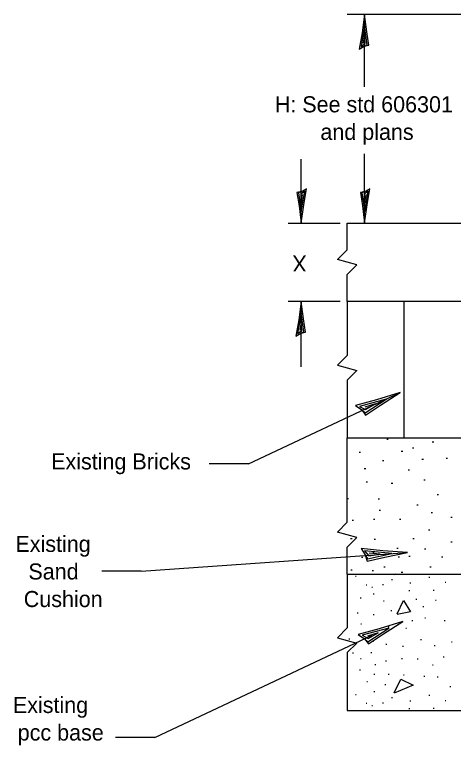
# Model space of a CAD drawing. Extents: x 0 to 2.83, y 0 to 1.83.
# Drawn here: x 0.55 to 0.868, y 0.87 to 1.4 of the extents above; entities that cross this region are included whole.
import ezdxf

# ---------------------------------------------------------------- set-up
doc = ezdxf.new("R2010")
doc.units = 0
doc.layers.add('RD_Pr_Roadway_Notes', color=7, linetype='Continuous')
doc.layers.add('SH_General_Details', color=7, linetype='Continuous')

msp = doc.modelspace()

# ---------------------------------------------------------------- linework, layer by layer
at = {"layer": 'RD_Pr_Roadway_Notes'}
for p, q in [((0.99306, 1.39987), (0.79108, 1.39987)), ((0.80374, 1.34738), (0.80374, 1.39987)), ((0.75775, 1.24852), (0.75775, 1.29496)), ((0.80374, 1.24852), (0.80374, 1.29884)), ((0.74826, 1.24852), (0.78607, 1.24852)), ((0.78607, 1.19157), (0.74826, 1.19157)), ((0.75775, 1.14421), (0.75775, 1.19157)), ((0.71944, 1.07382), (0.82949, 1.12557)), ((0.71944, 1.07382), (0.69096, 1.07382)), ((0.64154, 0.99585), (0.83473, 1.00952)), ((0.64154, 0.99585), (0.61307, 0.99585)), ((0.65146, 0.87535), (0.80926, 0.94956)), ((0.65146, 0.87535), (0.62298, 0.87535))]:
    msp.add_line(p, q, dxfattribs=at)
for points in [[(0.80341, 1.37692), (0.80683, 1.37769), (0.80536, 1.38739), (0.80374, 1.39987), (0.80191, 1.38655), (0.79986, 1.37487), (0.80341, 1.37692), (0.80567, 1.37794), (0.80372, 1.39149), (0.80112, 1.37668), (0.80404, 1.37887), (0.80364, 1.38509), (0.80274, 1.3791)], [(0.75809, 1.27148), (0.75466, 1.27071), (0.75614, 1.261), (0.75775, 1.24852), (0.75958, 1.26185), (0.76163, 1.27352), (0.75809, 1.27148), (0.75582, 1.27045), (0.75777, 1.25691), (0.76037, 1.27171), (0.75746, 1.26953), (0.75785, 1.26331), (0.75876, 1.26929)], [(0.80408, 1.27148), (0.80065, 1.27071), (0.80213, 1.261), (0.80374, 1.24852), (0.80557, 1.26185), (0.80762, 1.27352), (0.80408, 1.27148), (0.80181, 1.27045), (0.80376, 1.25691), (0.80636, 1.27171), (0.80345, 1.26953), (0.80384, 1.26331), (0.80475, 1.26929)], [(0.75742, 1.16861), (0.76084, 1.16938), (0.75937, 1.17909), (0.75775, 1.19157), (0.75592, 1.17824), (0.75387, 1.16657), (0.75742, 1.16861), (0.75968, 1.16964), (0.75773, 1.18318), (0.75513, 1.16838), (0.75805, 1.17056), (0.75765, 1.17678), (0.75675, 1.1708)], [(0.8016, 1.11295), (0.80447, 1.10925), (0.81535, 1.11654), (0.82949, 1.12557), (0.81237, 1.12022), (0.79712, 1.11607), (0.8016, 1.11295), (0.80412, 1.1108), (0.81936, 1.12084), (0.80002, 1.11557), (0.80431, 1.11329), (0.81159, 1.1173), (0.80386, 1.115)], [(0.80417, 1.0078), (0.80551, 1.00332), (0.81828, 1.0062), (0.83473, 1.00952), (0.81683, 1.0107), (0.80111, 1.01233), (0.80417, 1.0078), (0.80574, 1.00489), (0.82358, 1.00876), (0.80364, 1.01082), (0.80682, 1.00715), (0.81506, 1.00826), (0.80701, 1.0089)], [(0.80356, 0.9468), (0.80643, 0.94311), (0.8173, 0.9504), (0.83144, 0.95943), (0.81433, 0.95407), (0.79908, 0.94992), (0.80356, 0.9468), (0.80608, 0.94465), (0.82132, 0.95469), (0.80198, 0.94943), (0.80627, 0.94715), (0.81355, 0.95116), (0.80581, 0.94885)]]:
    msp.add_lwpolyline(points, dxfattribs=at)
at = {"layer": 'SH_General_Details'}
for p, q in [((0.79108, 1.24852), (0.99886, 1.24852)), ((0.79108, 1.22918), (0.79108, 1.24852)), ((0.79108, 1.19157), (0.79108, 1.21125)), ((2.37312, 1.19157), (0.79108, 1.19157)), ((0.79108, 1.19157), (0.79108, 1.15252)), ((0.83231, 1.09269), (0.83231, 1.19157)), ((0.79108, 1.13459), (0.79108, 1.09269)), ((0.79108, 1.09269), (2.37312, 1.09269)), ((0.79108, 1.03142), (0.79108, 1.09269)), ((0.81974, 1.09165), (0.82074, 1.09165)), ((0.85283, 1.0899), (0.85383, 1.0899)), ((0.79974, 1.08232), (0.80074, 1.08232)), ((0.83033, 1.08298), (0.83133, 1.08298)), ((0.83849, 1.08557), (0.83949, 1.08557)), ((0.84533, 1.07715), (0.84633, 1.07715)), ((0.86291, 1.07807), (0.86391, 1.07807)), ((0.81674, 1.07632), (0.81774, 1.07632)), ((0.80349, 1.0704), (0.80449, 1.0704)), ((0.83524, 1.06948), (0.83624, 1.06948)), ((0.80474, 1.0609), (0.80574, 1.0609)), ((0.84674, 1.06223), (0.84774, 1.06223)), ((0.82308, 1.05982), (0.82408, 1.05982)), ((0.85641, 1.05157), (0.85741, 1.05157)), ((0.79108, 1.04873), (0.79208, 1.04873)), ((0.81358, 1.04848), (0.81458, 1.04848)), ((0.81424, 1.04023), (0.81524, 1.04023)), ((0.84149, 1.04398), (0.84249, 1.04398)), ((0.85191, 1.03848), (0.85291, 1.03848)), ((0.86633, 1.03507), (0.86733, 1.03507)), ((0.79466, 1.0329), (0.79566, 1.0329)), ((0.81008, 1.03365), (0.81108, 1.03365)), ((0.82908, 1.03373), (0.83008, 1.03373)), ((0.85008, 1.02598), (0.85108, 1.02598)), ((0.79358, 1.01957), (0.79458, 1.01957)), ((0.81058, 1.01915), (0.81158, 1.01915)), ((0.83866, 1.01957), (0.83966, 1.01957)), ((0.79108, 0.99381), (0.79108, 1.01349)), ((0.86616, 1.01723), (0.86716, 1.01723)), ((0.80958, 1.00957), (0.81058, 1.00957)), ((0.82708, 1.01265), (0.82808, 1.01265)), ((0.84724, 1.01207), (0.84824, 1.01207)), ((0.80149, 1.00607), (0.80249, 1.00607)), ((0.82799, 1.0064), (0.82899, 1.0064)), ((0.83574, 1.0069), (0.83674, 1.0069)), ((0.85958, 1.0064), (0.86058, 1.0064)), ((0.81758, 0.99907), (0.81858, 0.99907)), ((0.85099, 0.99915), (0.85199, 0.99915)), ((0.79108, 0.99381), (2.37312, 0.99381)), ((0.79108, 0.99381), (0.79108, 0.95475)), ((0.79374, 0.99682), (0.79474, 0.99682)), ((0.79704, 0.99227), (0.7977, 0.99227)), ((0.80908, 0.9964), (0.81008, 0.9964)), ((0.83033, 0.99532), (0.83133, 0.99532)), ((0.82322, 0.98998), (0.82388, 0.98998)), ((0.83654, 0.98754), (0.83721, 0.98754)), ((0.8503, 0.99169), (0.85097, 0.99169)), ((0.86205, 0.98797), (0.86272, 0.98797)), ((0.80478, 0.98596), (0.80544, 0.98596)), ((0.80888, 0.98424), (0.80955, 0.98424)), ((0.81677, 0.98625), (0.81743, 0.98625)), ((0.83583, 0.982), (0.83649, 0.982)), ((0.85345, 0.98224), (0.85412, 0.98224)), ((0.80048, 0.97655), (0.80114, 0.97655)), ((0.81003, 0.97942), (0.8107, 0.97942)), ((0.81734, 0.9744), (0.81801, 0.9744)), ((0.84084, 0.97555), (0.84151, 0.97555)), ((0.85503, 0.97483), (0.8557, 0.97483)), ((0.79833, 0.96581), (0.79899, 0.96581)), ((0.82278, 0.96738), (0.82345, 0.96738)), ((0.846, 0.97039), (0.84667, 0.97039)), ((0.80989, 0.96452), (0.81055, 0.96452)), ((0.83798, 0.96007), (0.83864, 0.96007)), ((0.84729, 0.96208), (0.84796, 0.96208)), ((0.86148, 0.96007), (0.86215, 0.96007)), ((0.80091, 0.95764), (0.80157, 0.95764)), ((0.82078, 0.95549), (0.82145, 0.95549)), ((0.83353, 0.95463), (0.8342, 0.95463)), ((0.79231, 0.94689), (0.79297, 0.94689)), ((0.80946, 0.94517), (0.81012, 0.94517)), ((0.84428, 0.94632), (0.84495, 0.94632)), ((0.86664, 0.9446), (0.86731, 0.9446)), ((0.81906, 0.94288), (0.81973, 0.94288)), ((0.83124, 0.94144), (0.83191, 0.94144)), ((0.85417, 0.94202), (0.85484, 0.94202)), ((0.79108, 0.93682), (0.79108, 0.89493)), ((0.79489, 0.93657), (0.79555, 0.93657)), ((0.80822, 0.93686), (0.80888, 0.93686)), ((0.86076, 0.93385), (0.86143, 0.93385)), ((0.80062, 0.93256), (0.80129, 0.93256)), ((0.81118, 0.92826), (0.81184, 0.92826)), ((0.81892, 0.93098), (0.81958, 0.93098)), ((0.83052, 0.93256), (0.83119, 0.93256)), ((0.84185, 0.93227), (0.84251, 0.93227)), ((0.80005, 0.92439), (0.80071, 0.92439)), ((0.85288, 0.92797), (0.85355, 0.92797)), ((0.81046, 0.92109), (0.81113, 0.92109)), ((0.82078, 0.92109), (0.82145, 0.92109)), ((0.83181, 0.92081), (0.83248, 0.92081)), ((0.84672, 0.91966), (0.84739, 0.91966)), ((0.85632, 0.91923), (0.85699, 0.91923)), ((0.80521, 0.91593), (0.80587, 0.91593)), ((0.81849, 0.91364), (0.81915, 0.91364)), ((0.81046, 0.90862), (0.81113, 0.90862)), ((0.86564, 0.91221), (0.8663, 0.91221)), ((0.79704, 0.90647), (0.7977, 0.90647)), ((0.82322, 0.90418), (0.82388, 0.90418)), ((0.83654, 0.90175), (0.83721, 0.90175)), ((0.8503, 0.9059), (0.85097, 0.9059)), ((0.86205, 0.90218), (0.86272, 0.90218)), ((0.80478, 0.90017), (0.80544, 0.90017)), ((0.80888, 0.89845), (0.80955, 0.89845)), ((0.81677, 0.90046), (0.81743, 0.90046)), ((0.85345, 0.89644), (0.85412, 0.89644)), ((0.79108, 0.89493), (2.37312, 0.89493)), ((0.83583, 0.89621), (0.83649, 0.89621))]:
    msp.add_line(p, q, dxfattribs=at)
for points in [[(0.79108, 1.21125), (0.79808, 1.21825), (0.78394, 1.22204), (0.79108, 1.22918)], [(0.79108, 1.15252), (0.78394, 1.14537), (0.79808, 1.14158), (0.79108, 1.13459)], [(0.79108, 1.01349), (0.79808, 1.02049), (0.78394, 1.02428), (0.79108, 1.03142)], [(0.82647, 0.99381), (0.82508, 0.99322)], [(0.82519, 0.99342), (0.82538, 0.99381)], [(0.82736, 0.96488), (0.83203, 0.97456), (0.83704, 0.96638), (0.82727, 0.96453)], [(0.79108, 0.95475), (0.78394, 0.94761), (0.79808, 0.94382), (0.79108, 0.93682)], [(0.82519, 0.90763), (0.83003, 0.91748), (0.83887, 0.9133), (0.82508, 0.90742)]]:
    msp.add_lwpolyline(points, dxfattribs=at)

# ---------------------------------------------------------------- texts
at = {"layer": 'RD_Pr_Roadway_Notes'}
for s, height, p in [('H: See std 606301', 0.0116667, (0.73855, 1.32894)), ('and plans', 0.011667, (0.77163, 1.30894)), ('Existing Bricks', 0.0116667, (0.57628, 1.06977)), ('Existing ', 0.011667, (0.55037, 1.00991)), ('Sand ', 0.011667, (0.55978, 0.98991)), ('Cushion', 0.011667, (0.55642, 0.96991)), ('Existing ', 0.011667, (0.54852, 0.89303)), ('pcc base', 0.011667, (0.55204, 0.87303))]:
    msp.add_text(s, height=height, dxfattribs=at).set_placement(p)
msp.add_text('X', height=0.01167, rotation=180, dxfattribs=at).set_placement((0.76171, 1.22529))

doc.saveas('drawing.dxf')
